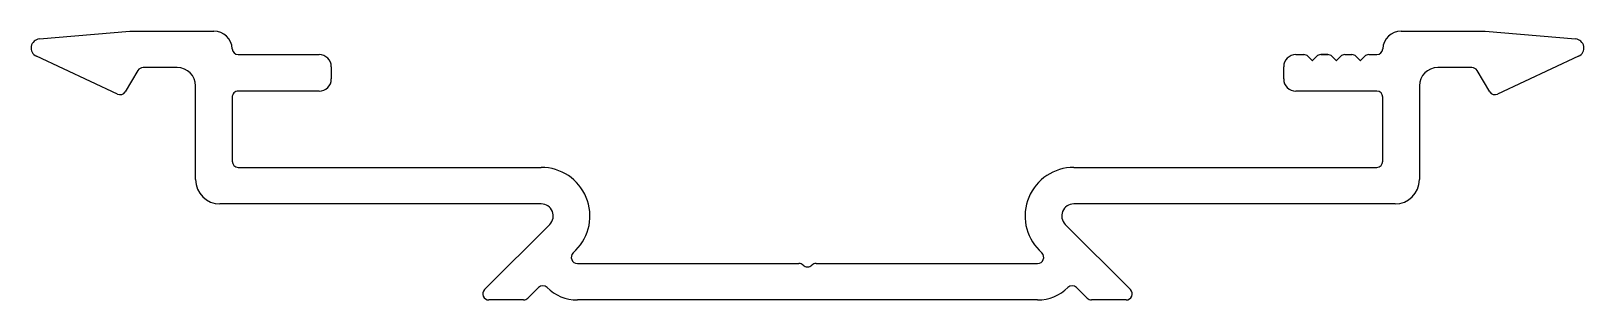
# Model space of a CAD drawing. Header units: inches. Extents: x -32.4 to 32.2, y 0 to 11.2.
import ezdxf

# ---------------------------------------------------------------- set-up
doc = ezdxf.new("R2010")
doc.units = ezdxf.units.IN
doc.header["$MEASUREMENT"] = 0

msp = doc.modelspace()

# ---------------------------------------------------------------- linework, layer by layer
at = {"color": 7}
for p, q in [((-32.05, 10.83), (-28.286, 11.16)), ((-28.286, 11.16), (-24.788, 11.16)), ((24.622, 11.16), (28.12, 11.16)), ((28.12, 11.16), (31.883, 10.83)), ((-28.805, 8.533), (-32.177, 10.106)), ((-23.773, 10.178), (-20.41, 10.178)), ((20.243, 10.178), (20.571, 10.178)), ((20.571, 10.178), (20.571, 10.178)), ((20.748, 10.104), (20.919, 9.933)), ((20.93, 9.933), (21.102, 10.104)), ((21.278, 10.178), (21.571, 10.178)), ((21.571, 10.178), (21.278, 10.178)), ((21.278, 10.178), (21.571, 10.178)), ((21.571, 10.178), (21.278, 10.178)), ((21.278, 10.178), (21.571, 10.178)), ((21.748, 10.104), (21.919, 9.933)), ((21.93, 9.933), (22.101, 10.104)), ((22.278, 10.178), (22.571, 10.178)), ((22.748, 10.104), (22.919, 9.933)), ((22.93, 9.933), (23.101, 10.104)), ((23.278, 10.178), (23.606, 10.178)), ((32.011, 10.106), (28.638, 8.533)), ((-27.951, 9.513), (-28.48, 8.632)), ((-26.312, 9.636), (-27.733, 9.636)), ((-19.902, 9.67), (-19.902, 9.162)), ((19.735, 9.162), (19.735, 9.67)), ((27.566, 9.636), (26.146, 9.636)), ((28.313, 8.632), (27.784, 9.513)), ((-25.55, 4.971), (-25.55, 8.874)), ((-20.41, 8.654), (-23.772, 8.654)), ((23.606, 8.654), (20.243, 8.654)), ((25.384, 8.874), (25.384, 4.971)), ((-24.026, 8.4), (-24.026, 5.733)), ((23.86, 5.733), (23.86, 8.4)), ((-23.772, 5.479), (-11.161, 5.479)), ((10.995, 5.479), (23.606, 5.479)), ((-11.161, 3.955), (-24.534, 3.955)), ((24.368, 3.955), (10.995, 3.955)), ((-13.521, 0.388), (-10.808, 3.101)), ((10.641, 3.101), (13.354, 0.388)), ((-9.73, 2.023), (-9.841, 1.912)), ((9.675, 1.912), (9.564, 2.023)), ((-9.662, 1.479), (-0.442, 1.479)), ((0.276, 1.479), (9.495, 1.479)), ((-11.278, 0.475), (-11.725, 0.029)), ((11.558, 0.029), (11.112, 0.475)), ((-11.904, -0.045), (-13.341, -0.045)), ((9.495, -0.045), (-9.662, -0.045)), ((13.175, -0.045), (11.738, -0.045))]:
    msp.add_line(p, q, dxfattribs=at)
for centre, radius, start, end in [((-24.788, 10.398), 0.762, 1.91357, 90), ((24.622, 10.398), 0.762, 90, 178.08643), ((-32.016, 10.451), 0.381, 95, 245), ((-23.773, 10.432), 0.254, 181.91357, 270), ((23.606, 10.432), 0.254, 270, 358.08643), ((31.85, 10.451), 0.381, 295, 85), ((-20.41, 9.67), 0.508, 0, 90), ((20.243, 9.67), 0.508, 90, 180), ((20.571, 9.928), 0.25, 45, 90), ((20.925, 9.939), 0.008, 225, 315), ((21.278, 9.928), 0.25, 90, 135), ((21.571, 9.928), 0.25, 45, 90), ((21.925, 9.939), 0.008, 225, 315), ((22.278, 9.928), 0.25, 90, 135), ((22.571, 9.928), 0.25, 45, 90), ((22.925, 9.939), 0.008, 225, 315), ((23.278, 9.928), 0.25, 90, 135), ((-27.733, 9.382), 0.254, 90, 149), ((-26.312, 8.874), 0.762, 360, 90), ((-20.41, 9.162), 0.508, 270, 0), ((20.243, 9.162), 0.508, 180, 270), ((26.146, 8.874), 0.762, 90, 180), ((27.566, 9.382), 0.254, 31, 90), ((-28.697, 8.763), 0.254, 245, 329), ((-23.772, 8.4), 0.254, 89.99976, 179.99976), ((23.606, 8.4), 0.254, 0, 90), ((28.531, 8.763), 0.254, 211, 295), ((-23.772, 5.733), 0.254, 180, 270), ((-11.161, 3.455), 2.024, 315, 90), ((10.995, 3.455), 2.024, 90, 225), ((23.606, 5.733), 0.254, 270, 0), ((-24.534, 4.971), 1.016, 180, 270), ((24.368, 4.971), 1.016, 270, 0), ((-11.161, 3.455), 0.5, 315, 90), ((10.995, 3.455), 0.5, 90, 225), ((-9.662, 1.733), 0.254, 135, 270), ((-0.442, 1.225), 0.254, 45, 90), ((-0.083, 1.584), 0.254, 225, 315.00044), ((0.276, 1.225), 0.254, 90, 135), ((9.495, 1.733), 0.254, 270, 45), ((-13.341, 0.209), 0.254, 135, 270), ((-11.904, 0.209), 0.254, 270, 315), ((-11.099, 0.296), 0.254, 45, 135), ((-9.662, 1.733), 1.778, 225, 270), ((9.495, 1.733), 1.778, 270, 315), ((10.932, 0.296), 0.254, 45, 135), ((11.738, 0.209), 0.254, 225, 270), ((13.175, 0.209), 0.254, 270, 45)]:
    msp.add_arc(centre, radius, start, end, dxfattribs=at)

doc.saveas('drawing.dxf')
